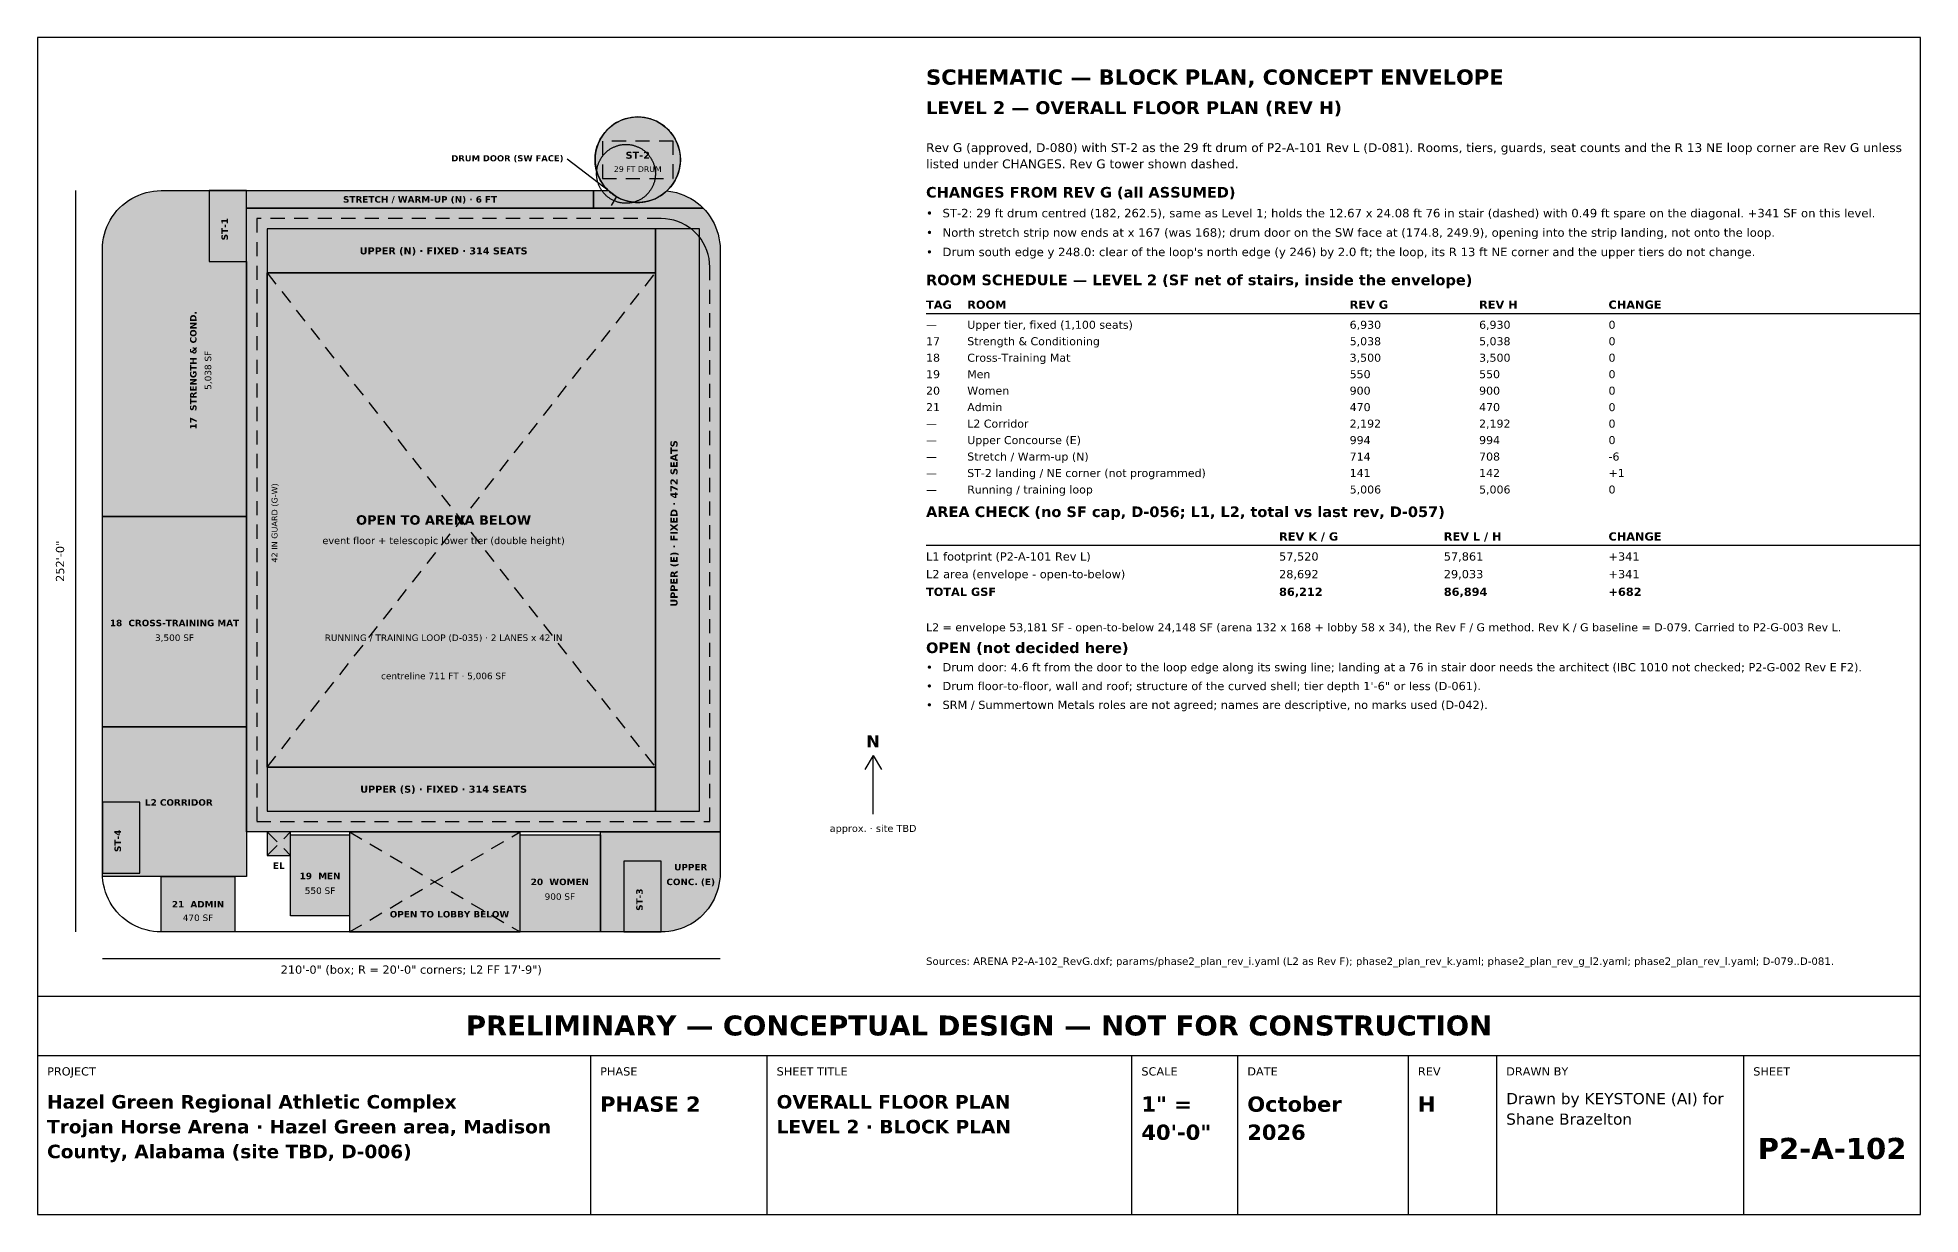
# Model space of a CAD drawing. Header units: inches. Extents: x 0.5 to 16.5, y 0.5 to 10.5.
import ezdxf
from ezdxf.enums import TextEntityAlignment as Align

# ---------------------------------------------------------------- set-up
doc = ezdxf.new("R2010")
doc.units = ezdxf.units.IN
doc.header["$MEASUREMENT"] = 0
for name, color, linetype in [('A-ANNO-DIMS', 7, 'Continuous'), ('A-ANNO-GHOST', 7, 'Continuous'), ('A-ANNO-TEXT', 7, 'Continuous'), ('A-EXIT', 7, 'Continuous'), ('A-GUARD', 7, 'Continuous'), ('A-LOOP', 7, 'Continuous'), ('A-OPEN', 7, 'Continuous'), ('A-ROOM', 7, 'Continuous'), ('A-STAIR', 7, 'Continuous'), ('A-TIER', 7, 'Continuous'), ('A-WALL-EXT', 7, 'Continuous'), ('G-ANNO-TTLB', 7, 'Continuous')]:
    doc.layers.add(name, color=color, linetype=linetype)
doc.styles.add('KS-BOLD', font='DejaVuSans-Bold.ttf')
doc.styles.add('KS-REG', font='DejaVuSans.ttf')

msp = doc.modelspace()

# ---------------------------------------------------------------- hatches: boundary and pattern name
at = {"layer": 'A-LOOP', "true_color": 0xf6f1e1}
msp.add_hatch(color=7, dxfattribs=at).paths.add_polyline_path([(2.275, 3.75), (2.275, 9.05), (6.157, 9.05), (6.176, 9.03), (6.197, 9.004), (6.216, 8.978), (6.233, 8.95), (6.248, 8.921), (6.262, 8.891), (6.273, 8.861), (6.283, 8.829), (6.29, 8.798), (6.296, 8.765), (6.299, 8.733), (6.3, 8.7), (6.3, 3.75), (2.275, 3.75)])
at = {"layer": 'A-OPEN', "true_color": 0xffffff}
for points in [[(5.75, 4.3), (5.75, 8.5), (2.45, 8.5), (2.45, 4.3), (5.75, 4.3)], [(4.6, 2.9), (4.6, 3.75), (3.15, 3.75), (3.15, 2.9), (4.6, 2.9)]]:
    msp.add_hatch(color=7, dxfattribs=at).paths.add_polyline_path(points)
at = {"layer": 'A-ROOM', "true_color": 0xdad6c9}
for points in [[(1.05, 6.43), (1.05, 8.7), (1.051, 8.733), (1.054, 8.765), (1.06, 8.798), (1.067, 8.829), (1.077, 8.861), (1.088, 8.891), (1.102, 8.921), (1.117, 8.95), (1.134, 8.978), (1.153, 9.004), (1.174, 9.03), (1.196, 9.054), (1.22, 9.076), (1.246, 9.097), (1.272, 9.116), (1.3, 9.133), (1.329, 9.148), (1.359, 9.162), (1.389, 9.173), (1.421, 9.183), (1.452, 9.19), (1.485, 9.196), (1.517, 9.199), (1.55, 9.2), (1.958, 9.2), (1.958, 8.598), (2.275, 8.598), (2.275, 6.43), (1.05, 6.43)], [(2.275, 4.644), (1.05, 4.644), (1.05, 6.43), (2.275, 6.43), (2.275, 4.644)], [(2.65, 3.725), (3.15, 3.725), (3.15, 3.038), (2.65, 3.038), (2.65, 3.725)], [(5.282, 3.725), (5.282, 2.9), (4.6, 2.9), (4.6, 3.725), (5.282, 3.725)], [(2.175, 3.37), (2.175, 2.9), (1.55, 2.9), (1.55, 3.37), (2.175, 3.37)]]:
    msp.add_hatch(color=7, dxfattribs=at).paths.add_polyline_path(points)
at = {"layer": 'A-ROOM', "true_color": 0xefede6}
for points in [[(2.275, 9.05), (2.275, 9.2), (5.225, 9.2), (5.225, 9.05), (2.275, 9.05)], [(2.275, 3.37), (1.051, 3.37), (1.05, 3.4), (1.367, 3.4), (1.367, 4.002), (1.05, 4.002), (1.05, 4.644), (2.275, 4.644), (2.275, 3.37)], [(6.299, 3.367), (6.296, 3.335), (6.29, 3.302), (6.283, 3.271), (6.273, 3.239), (6.262, 3.209), (6.248, 3.179), (6.233, 3.15), (6.216, 3.122), (6.197, 3.096), (6.176, 3.07), (6.154, 3.046), (6.13, 3.024), (6.104, 3.003), (6.078, 2.984), (6.05, 2.967), (6.021, 2.952), (5.991, 2.938), (5.961, 2.927), (5.929, 2.917), (5.898, 2.91), (5.865, 2.904), (5.833, 2.901), (5.8, 2.9), (5.8, 3.502), (5.483, 3.502), (5.483, 2.9), (5.282, 2.9), (5.282, 3.75), (6.3, 3.75), (6.3, 3.4), (6.299, 3.367)]]:
    msp.add_hatch(color=7, dxfattribs=at).paths.add_polyline_path(points)
at = {"layer": 'A-ROOM', "true_color": 0xe3ddc9}
msp.add_hatch(color=7, dxfattribs=at).paths.add_polyline_path([(5.865, 9.196), (5.898, 9.19), (5.929, 9.183), (5.961, 9.173), (5.991, 9.162), (6.021, 9.148), (6.05, 9.133), (6.078, 9.116), (6.104, 9.097), (6.13, 9.076), (6.154, 9.054), (6.157, 9.05), (5.225, 9.05), (5.225, 9.2), (5.35, 9.2), (5.35, 9.2), (5.357, 9.194), (5.363, 9.188), (5.37, 9.182), (5.377, 9.177), (5.384, 9.171), (5.391, 9.166), (5.399, 9.161), (5.406, 9.156), (5.414, 9.152), (5.421, 9.147), (5.429, 9.143), (5.437, 9.139), (5.445, 9.135), (5.453, 9.131), (5.461, 9.128), (5.47, 9.124), (5.478, 9.121), (5.486, 9.118), (5.495, 9.116), (5.503, 9.113), (5.512, 9.111), (5.521, 9.109), (5.529, 9.107), (5.538, 9.105), (5.547, 9.104), (5.556, 9.103), (5.564, 9.102), (5.573, 9.101), (5.582, 9.1), (5.591, 9.1), (5.6, 9.1), (5.609, 9.1), (5.618, 9.1), (5.627, 9.101), (5.636, 9.102), (5.644, 9.103), (5.653, 9.104), (5.662, 9.105), (5.671, 9.107), (5.679, 9.109), (5.688, 9.111), (5.697, 9.113), (5.705, 9.116), (5.714, 9.118), (5.722, 9.121), (5.73, 9.124), (5.739, 9.128), (5.747, 9.131), (5.755, 9.135), (5.763, 9.139), (5.771, 9.143), (5.779, 9.147), (5.786, 9.152), (5.794, 9.156), (5.801, 9.161), (5.809, 9.166), (5.816, 9.171), (5.823, 9.177), (5.83, 9.182), (5.837, 9.188), (5.843, 9.194), (5.847, 9.197), (5.865, 9.196)])
at = {"layer": 'A-STAIR', "true_color": 0xb9b3a0}
h = msp.add_hatch(color=7, dxfattribs=at)
edge = h.paths.add_edge_path()
edge.add_arc((5.6, 9.463), 0.363, 0, 360)
for points in [[(2.275, 8.598), (2.275, 9.2), (1.958, 9.2), (1.958, 8.598), (2.275, 8.598)], [(1.367, 3.4), (1.367, 4.002), (1.05, 4.002), (1.05, 3.4), (1.367, 3.4)], [(5.8, 2.9), (5.8, 3.502), (5.483, 3.502), (5.483, 2.9), (5.8, 2.9)]]:
    msp.add_hatch(color=7, dxfattribs=at).paths.add_polyline_path(points)
at = {"layer": 'A-STAIR', "true_color": 0xffffff}
msp.add_hatch(color=7, dxfattribs=at).paths.add_polyline_path([(2.65, 3.55), (2.65, 3.75), (2.45, 3.75), (2.45, 3.55), (2.65, 3.55)])
at = {"layer": 'A-TIER', "true_color": 0xf2d6d6}
for points in [[(5.75, 8.5), (5.75, 8.875), (2.45, 8.875), (2.45, 8.5), (5.75, 8.5)], [(6.125, 3.925), (6.125, 8.875), (5.75, 8.875), (5.75, 3.925), (6.125, 3.925)], [(5.75, 3.925), (5.75, 4.3), (2.45, 4.3), (2.45, 3.925), (5.75, 3.925)]]:
    msp.add_hatch(color=7, dxfattribs=at).paths.add_polyline_path(points)

# ---------------------------------------------------------------- linework, layer by layer
at = {"layer": 'A-ANNO-DIMS'}
for p, q in [((0.825, 2.9), (0.825, 9.2)), ((1.05, 2.675), (6.3, 2.675))]:
    msp.add_line(p, q, dxfattribs=at)
at = {"layer": 'A-ANNO-GHOST'}
for p, q in [((5.269, 9.438), (5.271, 9.444)), ((5.271, 9.444), (5.274, 9.449)), ((5.274, 9.449), (5.277, 9.455)), ((5.277, 9.455), (5.28, 9.46)), ((5.28, 9.46), (5.282, 9.466)), ((5.282, 9.466), (5.286, 9.471)), ((5.286, 9.471), (5.289, 9.476)), ((5.289, 9.476), (5.292, 9.481)), ((5.292, 9.481), (5.296, 9.486)), ((5.296, 9.486), (5.299, 9.491)), ((5.299, 9.491), (5.303, 9.496)), ((5.303, 9.496), (5.307, 9.501)), ((5.307, 9.501), (5.311, 9.506)), ((5.311, 9.506), (5.315, 9.51)), ((5.315, 9.51), (5.319, 9.515)), ((5.319, 9.515), (5.323, 9.519)), ((5.323, 9.519), (5.328, 9.524)), ((5.328, 9.524), (5.332, 9.528)), ((5.332, 9.528), (5.337, 9.532)), ((5.337, 9.532), (5.341, 9.536)), ((5.341, 9.536), (5.346, 9.54)), ((5.346, 9.54), (5.351, 9.543)), ((5.351, 9.543), (5.356, 9.547)), ((5.356, 9.547), (5.361, 9.55)), ((5.361, 9.55), (5.366, 9.554)), ((5.366, 9.554), (5.371, 9.557)), ((5.371, 9.557), (5.377, 9.56)), ((5.377, 9.56), (5.382, 9.563)), ((5.382, 9.563), (5.388, 9.566)), ((5.388, 9.566), (5.393, 9.568)), ((5.393, 9.568), (5.399, 9.571)), ((5.399, 9.571), (5.404, 9.573)), ((5.404, 9.573), (5.41, 9.576)), ((5.41, 9.576), (5.416, 9.578)), ((5.416, 9.578), (5.422, 9.58)), ((5.422, 9.58), (5.427, 9.582)), ((5.427, 9.582), (5.433, 9.583)), ((5.433, 9.583), (5.439, 9.585)), ((5.439, 9.585), (5.445, 9.586)), ((5.445, 9.586), (5.451, 9.588)), ((5.451, 9.588), (5.457, 9.589)), ((5.457, 9.589), (5.463, 9.59)), ((5.463, 9.59), (5.469, 9.591)), ((5.469, 9.591), (5.475, 9.591)), ((5.475, 9.591), (5.482, 9.592)), ((5.482, 9.592), (5.488, 9.592)), ((5.488, 9.592), (5.494, 9.592)), ((5.494, 9.592), (5.5, 9.593)), ((5.5, 9.593), (5.506, 9.592)), ((5.506, 9.592), (5.512, 9.592)), ((5.512, 9.592), (5.518, 9.592)), ((5.518, 9.592), (5.525, 9.591)), ((5.525, 9.591), (5.531, 9.591)), ((5.531, 9.591), (5.537, 9.59)), ((5.537, 9.59), (5.543, 9.589)), ((5.543, 9.589), (5.549, 9.588)), ((5.549, 9.588), (5.555, 9.586)), ((5.555, 9.586), (5.561, 9.585)), ((5.561, 9.585), (5.567, 9.583)), ((5.567, 9.583), (5.573, 9.582)), ((5.573, 9.582), (5.578, 9.58)), ((5.578, 9.58), (5.584, 9.578)), ((5.584, 9.578), (5.59, 9.576)), ((5.59, 9.576), (5.596, 9.573)), ((5.596, 9.573), (5.601, 9.571)), ((5.601, 9.571), (5.607, 9.568)), ((5.607, 9.568), (5.612, 9.566)), ((5.612, 9.566), (5.618, 9.563)), ((5.618, 9.563), (5.623, 9.56)), ((5.623, 9.56), (5.629, 9.557)), ((5.629, 9.557), (5.634, 9.554)), ((5.634, 9.554), (5.639, 9.55)), ((5.639, 9.55), (5.644, 9.547)), ((5.644, 9.547), (5.649, 9.543)), ((5.649, 9.543), (5.654, 9.54)), ((5.654, 9.54), (5.659, 9.536)), ((5.659, 9.536), (5.663, 9.532)), ((5.663, 9.532), (5.668, 9.528)), ((5.668, 9.528), (5.672, 9.524)), ((5.672, 9.524), (5.677, 9.519)), ((5.677, 9.519), (5.681, 9.515)), ((5.681, 9.515), (5.685, 9.51)), ((5.685, 9.51), (5.689, 9.506)), ((5.689, 9.506), (5.693, 9.501)), ((5.693, 9.501), (5.697, 9.496)), ((5.697, 9.496), (5.701, 9.491)), ((5.701, 9.491), (5.704, 9.486)), ((5.704, 9.486), (5.708, 9.481)), ((5.708, 9.481), (5.711, 9.476)), ((5.711, 9.476), (5.714, 9.471)), ((5.714, 9.471), (5.718, 9.466)), ((5.718, 9.466), (5.72, 9.46)), ((5.72, 9.46), (5.723, 9.455)), ((5.723, 9.455), (5.726, 9.449)), ((5.726, 9.449), (5.729, 9.444)), ((5.729, 9.444), (5.731, 9.438)), ((5.25, 9.355), (5.251, 9.361)), ((5.25, 9.349), (5.25, 9.355)), ((5.25, 9.343), (5.25, 9.349)), ((5.25, 9.336), (5.25, 9.343)), ((5.25, 9.33), (5.25, 9.336)), ((5.251, 9.324), (5.25, 9.33)), ((5.251, 9.367), (5.252, 9.373)), ((5.251, 9.361), (5.251, 9.367)), ((5.251, 9.318), (5.251, 9.324)), ((5.252, 9.312), (5.251, 9.318)), ((5.252, 9.373), (5.253, 9.379)), ((5.253, 9.306), (5.252, 9.312)), ((5.253, 9.379), (5.254, 9.385)), ((5.254, 9.3), (5.253, 9.306)), ((5.254, 9.385), (5.255, 9.391)), ((5.255, 9.294), (5.254, 9.3)), ((5.255, 9.391), (5.256, 9.397)), ((5.256, 9.288), (5.255, 9.294)), ((5.256, 9.397), (5.257, 9.403)), ((5.257, 9.282), (5.256, 9.288)), ((5.257, 9.403), (5.259, 9.409)), ((5.259, 9.276), (5.257, 9.282)), ((5.259, 9.409), (5.261, 9.415)), ((5.261, 9.415), (5.263, 9.421)), ((5.263, 9.421), (5.265, 9.427)), ((5.265, 9.427), (5.267, 9.432)), ((5.267, 9.432), (5.269, 9.438)), ((5.731, 9.438), (5.733, 9.432)), ((5.733, 9.432), (5.735, 9.427)), ((5.735, 9.427), (5.737, 9.421)), ((5.737, 9.421), (5.739, 9.415)), ((5.739, 9.415), (5.741, 9.409)), ((5.741, 9.409), (5.743, 9.403)), ((5.743, 9.282), (5.741, 9.276)), ((5.743, 9.403), (5.744, 9.397)), ((5.744, 9.288), (5.743, 9.282)), ((5.744, 9.397), (5.745, 9.391)), ((5.745, 9.294), (5.744, 9.288)), ((5.745, 9.391), (5.746, 9.385)), ((5.746, 9.3), (5.745, 9.294)), ((5.746, 9.385), (5.747, 9.379)), ((5.747, 9.306), (5.746, 9.3)), ((5.747, 9.379), (5.748, 9.373)), ((5.748, 9.312), (5.747, 9.306)), ((5.748, 9.373), (5.749, 9.367)), ((5.749, 9.318), (5.748, 9.312)), ((5.749, 9.367), (5.749, 9.361)), ((5.749, 9.361), (5.75, 9.355)), ((5.75, 9.33), (5.749, 9.324)), ((5.749, 9.324), (5.749, 9.318)), ((5.75, 9.355), (5.75, 9.349)), ((5.75, 9.349), (5.75, 9.343)), ((5.75, 9.343), (5.75, 9.336)), ((5.75, 9.336), (5.75, 9.33)), ((5.261, 9.27), (5.259, 9.276)), ((5.263, 9.264), (5.261, 9.27)), ((5.265, 9.258), (5.263, 9.264)), ((5.267, 9.253), (5.265, 9.258)), ((5.269, 9.247), (5.267, 9.253)), ((5.271, 9.241), (5.269, 9.247)), ((5.274, 9.236), (5.271, 9.241)), ((5.277, 9.23), (5.274, 9.236)), ((5.28, 9.225), (5.277, 9.23)), ((5.282, 9.219), (5.28, 9.225)), ((5.286, 9.214), (5.282, 9.219)), ((5.289, 9.209), (5.286, 9.214)), ((5.292, 9.204), (5.289, 9.209)), ((5.296, 9.199), (5.292, 9.204)), ((5.299, 9.194), (5.296, 9.199)), ((5.303, 9.189), (5.299, 9.194)), ((5.307, 9.184), (5.303, 9.189)), ((5.311, 9.179), (5.307, 9.184)), ((5.315, 9.175), (5.311, 9.179)), ((5.319, 9.17), (5.315, 9.175)), ((5.323, 9.166), (5.319, 9.17)), ((5.328, 9.161), (5.323, 9.166)), ((5.332, 9.157), (5.328, 9.161)), ((5.337, 9.153), (5.332, 9.157)), ((5.341, 9.149), (5.337, 9.153)), ((5.346, 9.145), (5.341, 9.149)), ((5.351, 9.142), (5.346, 9.145)), ((5.356, 9.138), (5.351, 9.142)), ((5.361, 9.135), (5.356, 9.138)), ((5.366, 9.131), (5.361, 9.135)), ((5.371, 9.128), (5.366, 9.131)), ((5.377, 9.125), (5.371, 9.128)), ((5.382, 9.122), (5.377, 9.125)), ((5.388, 9.119), (5.382, 9.122)), ((5.618, 9.122), (5.612, 9.119)), ((5.623, 9.125), (5.618, 9.122)), ((5.629, 9.128), (5.623, 9.125)), ((5.634, 9.131), (5.629, 9.128)), ((5.639, 9.135), (5.634, 9.131)), ((5.644, 9.138), (5.639, 9.135)), ((5.649, 9.142), (5.644, 9.138)), ((5.654, 9.145), (5.649, 9.142)), ((5.659, 9.149), (5.654, 9.145)), ((5.663, 9.153), (5.659, 9.149)), ((5.668, 9.157), (5.663, 9.153)), ((5.672, 9.161), (5.668, 9.157)), ((5.677, 9.166), (5.672, 9.161)), ((5.681, 9.17), (5.677, 9.166)), ((5.685, 9.175), (5.681, 9.17)), ((5.689, 9.179), (5.685, 9.175)), ((5.693, 9.184), (5.689, 9.179)), ((5.697, 9.189), (5.693, 9.184)), ((5.701, 9.194), (5.697, 9.189)), ((5.704, 9.199), (5.701, 9.194)), ((5.708, 9.204), (5.704, 9.199)), ((5.711, 9.209), (5.708, 9.204)), ((5.714, 9.214), (5.711, 9.209)), ((5.718, 9.219), (5.714, 9.214)), ((5.72, 9.225), (5.718, 9.219)), ((5.723, 9.23), (5.72, 9.225)), ((5.726, 9.236), (5.723, 9.23)), ((5.729, 9.241), (5.726, 9.236)), ((5.731, 9.247), (5.729, 9.241)), ((5.733, 9.253), (5.731, 9.247)), ((5.735, 9.258), (5.733, 9.253)), ((5.737, 9.264), (5.735, 9.258)), ((5.739, 9.27), (5.737, 9.264)), ((5.741, 9.276), (5.739, 9.27)), ((2.4, 8.963), (2.362, 8.963)), ((2.362, 8.963), (2.362, 8.843)), ((2.6, 8.963), (2.48, 8.963)), ((2.8, 8.963), (2.68, 8.963)), ((3, 8.963), (2.88, 8.963)), ((3.2, 8.963), (3.08, 8.963)), ((3.4, 8.963), (3.28, 8.963)), ((3.6, 8.963), (3.48, 8.963)), ((3.8, 8.963), (3.68, 8.963)), ((4, 8.963), (3.88, 8.963)), ((4.2, 8.963), (4.08, 8.963)), ((4.4, 8.963), (4.28, 8.963)), ((4.6, 8.963), (4.48, 8.963)), ((4.8, 8.963), (4.68, 8.963)), ((5, 8.963), (4.88, 8.963)), ((5.2, 8.963), (5.08, 8.963)), ((5.4, 8.963), (5.28, 8.963)), ((5.393, 9.117), (5.388, 9.119)), ((5.399, 9.114), (5.393, 9.117)), ((5.404, 9.112), (5.399, 9.114)), ((5.41, 9.109), (5.404, 9.112)), ((5.416, 9.107), (5.41, 9.109)), ((5.422, 9.105), (5.416, 9.107)), ((5.427, 9.103), (5.422, 9.105)), ((5.433, 9.102), (5.427, 9.103)), ((5.439, 9.1), (5.433, 9.102)), ((5.445, 9.099), (5.439, 9.1)), ((5.451, 9.097), (5.445, 9.099)), ((5.457, 9.096), (5.451, 9.097)), ((5.463, 9.095), (5.457, 9.096)), ((5.469, 9.094), (5.463, 9.095)), ((5.475, 9.094), (5.469, 9.094)), ((5.482, 9.093), (5.475, 9.094)), ((5.6, 8.963), (5.48, 8.963)), ((5.488, 9.093), (5.482, 9.093)), ((5.494, 9.093), (5.488, 9.093)), ((5.5, 9.093), (5.494, 9.093)), ((5.506, 9.093), (5.5, 9.093)), ((5.512, 9.093), (5.506, 9.093)), ((5.518, 9.093), (5.512, 9.093)), ((5.525, 9.094), (5.518, 9.093)), ((5.531, 9.094), (5.525, 9.094)), ((5.537, 9.095), (5.531, 9.094)), ((5.543, 9.096), (5.537, 9.095)), ((5.549, 9.097), (5.543, 9.096)), ((5.555, 9.099), (5.549, 9.097)), ((5.561, 9.1), (5.555, 9.099)), ((5.567, 9.102), (5.561, 9.1)), ((5.573, 9.103), (5.567, 9.102)), ((5.578, 9.105), (5.573, 9.103)), ((5.584, 9.107), (5.578, 9.105)), ((5.59, 9.109), (5.584, 9.107)), ((5.596, 9.112), (5.59, 9.109)), ((5.601, 9.114), (5.596, 9.112)), ((5.607, 9.117), (5.601, 9.114)), ((5.612, 9.119), (5.607, 9.117)), ((5.8, 8.963), (5.68, 8.963)), ((5.836, 8.961), (5.8, 8.963)), ((5.872, 8.956), (5.836, 8.961)), ((5.907, 8.948), (5.872, 8.956)), ((5.941, 8.938), (5.907, 8.948)), ((5.974, 8.924), (5.941, 8.938)), ((6.006, 8.907), (5.974, 8.924)), ((6.037, 8.888), (6.006, 8.907)), ((6.065, 8.866), (6.037, 8.888)), ((6.092, 8.842), (6.065, 8.866)), ((6.116, 8.815), (6.092, 8.842)), ((6.138, 8.787), (6.116, 8.815)), ((2.362, 8.763), (2.362, 8.643)), ((6.157, 8.756), (6.138, 8.787)), ((6.174, 8.724), (6.157, 8.756)), ((6.188, 8.691), (6.174, 8.724)), ((6.198, 8.657), (6.188, 8.691)), ((6.206, 8.622), (6.198, 8.657)), ((2.362, 8.562), (2.362, 8.443)), ((2.45, 8.5), (2.524, 8.406)), ((5.663, 8.389), (5.737, 8.483)), ((6.211, 8.586), (6.206, 8.622)), ((6.213, 8.55), (6.211, 8.586)), ((6.213, 8.438), (6.213, 8.55)), ((2.362, 8.363), (2.362, 8.242)), ((2.574, 8.343), (2.648, 8.248)), ((5.539, 8.232), (5.613, 8.326)), ((6.213, 8.238), (6.213, 8.358)), ((2.362, 8.162), (2.362, 8.043)), ((2.697, 8.185), (2.771, 8.091)), ((5.416, 8.074), (5.49, 8.169)), ((2.821, 8.028), (2.895, 7.934)), ((5.292, 7.917), (5.366, 8.011)), ((6.213, 8.038), (6.213, 8.158)), ((2.362, 7.963), (2.362, 7.843)), ((2.944, 7.871), (3.018, 7.777)), ((5.168, 7.76), (5.243, 7.854)), ((6.213, 7.838), (6.213, 7.958)), ((2.362, 7.763), (2.362, 7.643)), ((3.068, 7.714), (3.142, 7.619)), ((5.045, 7.603), (5.119, 7.697)), ((6.213, 7.638), (6.213, 7.758)), ((2.362, 7.562), (2.362, 7.443)), ((3.191, 7.556), (3.266, 7.462)), ((4.921, 7.445), (4.995, 7.54)), ((6.213, 7.438), (6.213, 7.558)), ((2.362, 7.363), (2.362, 7.242)), ((3.315, 7.399), (3.389, 7.305)), ((4.798, 7.288), (4.872, 7.382)), ((3.439, 7.242), (3.513, 7.148)), ((4.674, 7.131), (4.748, 7.225)), ((6.213, 7.238), (6.213, 7.358)), ((2.362, 7.162), (2.362, 7.043)), ((3.562, 7.085), (3.636, 6.99)), ((4.551, 6.973), (4.625, 7.068)), ((6.213, 7.038), (6.213, 7.158)), ((2.362, 6.963), (2.362, 6.842)), ((3.686, 6.927), (3.76, 6.833)), ((4.427, 6.816), (4.501, 6.911)), ((6.213, 6.838), (6.213, 6.958)), ((2.362, 6.762), (2.362, 6.643)), ((3.809, 6.77), (3.883, 6.676)), ((4.303, 6.659), (4.378, 6.753)), ((6.213, 6.638), (6.213, 6.758)), ((2.362, 6.562), (2.362, 6.442)), ((3.933, 6.613), (4.007, 6.518)), ((4.18, 6.502), (4.254, 6.596)), ((4.056, 6.456), (4.13, 6.361)), ((4.056, 6.344), (4.13, 6.439)), ((6.213, 6.438), (6.213, 6.558)), ((2.362, 6.362), (2.362, 6.242)), ((3.933, 6.187), (4.007, 6.282)), ((4.18, 6.298), (4.254, 6.204)), ((6.213, 6.238), (6.213, 6.358)), ((2.362, 6.162), (2.362, 6.042)), ((3.809, 6.03), (3.883, 6.124)), ((4.303, 6.141), (4.378, 6.047)), ((6.213, 6.038), (6.213, 6.158)), ((2.362, 5.962), (2.362, 5.842)), ((3.686, 5.873), (3.76, 5.967)), ((4.427, 5.984), (4.501, 5.889)), ((6.213, 5.838), (6.213, 5.958)), ((2.362, 5.762), (2.362, 5.642)), ((3.562, 5.715), (3.636, 5.81)), ((4.551, 5.827), (4.625, 5.732)), ((3.439, 5.558), (3.513, 5.652)), ((4.674, 5.669), (4.748, 5.575)), ((6.213, 5.638), (6.213, 5.758)), ((2.362, 5.562), (2.362, 5.442)), ((3.315, 5.401), (3.389, 5.495)), ((4.798, 5.512), (4.872, 5.418)), ((6.213, 5.438), (6.213, 5.558)), ((2.362, 5.362), (2.362, 5.242)), ((3.191, 5.244), (3.266, 5.338)), ((4.921, 5.355), (4.995, 5.26)), ((6.213, 5.238), (6.213, 5.357)), ((2.362, 5.162), (2.362, 5.042)), ((3.068, 5.086), (3.142, 5.181)), ((5.045, 5.197), (5.119, 5.103)), ((6.213, 5.038), (6.213, 5.158)), ((2.362, 4.962), (2.362, 4.842)), ((2.944, 4.929), (3.018, 5.023)), ((5.168, 5.04), (5.243, 4.946)), ((2.821, 4.772), (2.895, 4.866)), ((5.292, 4.883), (5.366, 4.789)), ((6.213, 4.838), (6.213, 4.958)), ((2.362, 4.762), (2.362, 4.642)), ((2.697, 4.615), (2.771, 4.709)), ((5.416, 4.726), (5.49, 4.631)), ((6.213, 4.638), (6.213, 4.758)), ((2.362, 4.562), (2.362, 4.442)), ((2.574, 4.457), (2.648, 4.552)), ((5.539, 4.568), (5.613, 4.474)), ((6.213, 4.438), (6.213, 4.558)), ((2.362, 4.362), (2.362, 4.242)), ((2.45, 4.3), (2.524, 4.394)), ((5.663, 4.411), (5.737, 4.317)), ((6.213, 4.238), (6.213, 4.357)), ((2.362, 4.162), (2.362, 4.042)), ((6.213, 4.038), (6.213, 4.158)), ((2.362, 3.962), (2.362, 3.842)), ((6.213, 3.838), (6.213, 3.958)), ((2.362, 3.838), (2.482, 3.838)), ((2.45, 3.75), (2.535, 3.665)), ((2.562, 3.838), (2.682, 3.838)), ((2.591, 3.691), (2.65, 3.75)), ((2.762, 3.838), (2.882, 3.838)), ((2.962, 3.838), (3.082, 3.838)), ((3.15, 3.75), (3.254, 3.689)), ((3.162, 3.838), (3.282, 3.838)), ((3.362, 3.838), (3.482, 3.838)), ((3.562, 3.838), (3.682, 3.838)), ((3.762, 3.838), (3.882, 3.838)), ((3.962, 3.838), (4.082, 3.838)), ((4.162, 3.838), (4.283, 3.838)), ((4.362, 3.838), (4.482, 3.838)), ((4.53, 3.709), (4.6, 3.75)), ((4.562, 3.838), (4.683, 3.838)), ((4.762, 3.838), (4.883, 3.838)), ((4.962, 3.838), (5.083, 3.838)), ((5.162, 3.838), (5.283, 3.838)), ((5.362, 3.838), (5.483, 3.838)), ((5.562, 3.838), (5.683, 3.838)), ((5.762, 3.838), (5.883, 3.838)), ((5.962, 3.838), (6.083, 3.838)), ((6.162, 3.838), (6.213, 3.838)), ((2.45, 3.55), (2.535, 3.635)), ((2.591, 3.609), (2.65, 3.55)), ((3.323, 3.649), (3.426, 3.588)), ((3.495, 3.548), (3.599, 3.487)), ((4.185, 3.507), (4.289, 3.568)), ((4.358, 3.608), (4.461, 3.669)), ((3.668, 3.447), (3.771, 3.386)), ((3.84, 3.305), (3.944, 3.365)), ((4.013, 3.406), (4.116, 3.466)), ((3.668, 3.203), (3.771, 3.264)), ((3.84, 3.345), (3.944, 3.285)), ((4.013, 3.244), (4.116, 3.184)), ((3.323, 3.001), (3.426, 3.062)), ((3.495, 3.102), (3.599, 3.163)), ((4.185, 3.143), (4.289, 3.082)), ((4.358, 3.042), (4.461, 2.981)), ((3.15, 2.9), (3.254, 2.961)), ((4.53, 2.941), (4.6, 2.9))]:
    msp.add_line(p, q, dxfattribs=at)
at = {"layer": 'A-ANNO-TEXT'}
for p, q in [((4.999, 9.469), (5.419, 9.149)), ((8.05, 8.156), (16.5, 8.156)), ((8.05, 6.186), (16.5, 6.186)), ((7.6, 4.4), (7.53, 4.28)), ((7.6, 3.9), (7.6, 4.4)), ((7.6, 4.4), (7.67, 4.28))]:
    msp.add_line(p, q, dxfattribs=at)
at = {"layer": 'A-EXIT'}
msp.add_line((5.419, 9.149), (5.375, 9.073), dxfattribs=at)
at = {"layer": 'A-GUARD'}
for p, q in [((2.45, 4.3), (2.45, 8.5)), ((3.15, 3.75), (4.6, 3.75))]:
    msp.add_line(p, q, dxfattribs=at)
at = {"layer": 'A-LOOP'}
msp.add_lwpolyline([(2.275, 3.75), (2.275, 9.05), (6.157, 9.05), (6.176, 9.03), (6.197, 9.004), (6.216, 8.978), (6.233, 8.95), (6.248, 8.921), (6.262, 8.891), (6.273, 8.861), (6.283, 8.829), (6.29, 8.798), (6.296, 8.765), (6.299, 8.733), (6.3, 8.7), (6.3, 3.75), (2.275, 3.75)], close=True, dxfattribs=at)
at = {"layer": 'A-OPEN'}
for points in [[(5.75, 4.3), (5.75, 8.5), (2.45, 8.5), (2.45, 4.3), (5.75, 4.3)], [(4.6, 2.9), (4.6, 3.75), (3.15, 3.75), (3.15, 2.9), (4.6, 2.9)]]:
    msp.add_lwpolyline(points, close=True, dxfattribs=at)
at = {"layer": 'A-ROOM'}
for points in [[(1.05, 6.43), (1.05, 8.7), (1.051, 8.733), (1.054, 8.765), (1.06, 8.798), (1.067, 8.829), (1.077, 8.861), (1.088, 8.891), (1.102, 8.921), (1.117, 8.95), (1.134, 8.978), (1.153, 9.004), (1.174, 9.03), (1.196, 9.054), (1.22, 9.076), (1.246, 9.097), (1.272, 9.116), (1.3, 9.133), (1.329, 9.148), (1.359, 9.162), (1.389, 9.173), (1.421, 9.183), (1.452, 9.19), (1.485, 9.196), (1.517, 9.199), (1.55, 9.2), (1.958, 9.2), (1.958, 8.598), (2.275, 8.598), (2.275, 6.43), (1.05, 6.43)], [(2.275, 9.05), (2.275, 9.2), (5.225, 9.2), (5.225, 9.05), (2.275, 9.05)], [(5.865, 9.196), (5.898, 9.19), (5.929, 9.183), (5.961, 9.173), (5.991, 9.162), (6.021, 9.148), (6.05, 9.133), (6.078, 9.116), (6.104, 9.097), (6.13, 9.076), (6.154, 9.054), (6.157, 9.05), (5.225, 9.05), (5.225, 9.2), (5.35, 9.2), (5.35, 9.2), (5.357, 9.194), (5.363, 9.188), (5.37, 9.182), (5.377, 9.177), (5.384, 9.171), (5.391, 9.166), (5.399, 9.161), (5.406, 9.156), (5.414, 9.152), (5.421, 9.147), (5.429, 9.143), (5.437, 9.139), (5.445, 9.135), (5.453, 9.131), (5.461, 9.128), (5.47, 9.124), (5.478, 9.121), (5.486, 9.118), (5.495, 9.116), (5.503, 9.113), (5.512, 9.111), (5.521, 9.109), (5.529, 9.107), (5.538, 9.105), (5.547, 9.104), (5.556, 9.103), (5.564, 9.102), (5.573, 9.101), (5.582, 9.1), (5.591, 9.1), (5.6, 9.1), (5.609, 9.1), (5.618, 9.1), (5.627, 9.101), (5.636, 9.102), (5.644, 9.103), (5.653, 9.104), (5.662, 9.105), (5.671, 9.107), (5.679, 9.109), (5.688, 9.111), (5.697, 9.113), (5.705, 9.116), (5.714, 9.118), (5.722, 9.121), (5.73, 9.124), (5.739, 9.128), (5.747, 9.131), (5.755, 9.135), (5.763, 9.139), (5.771, 9.143), (5.779, 9.147), (5.786, 9.152), (5.794, 9.156), (5.801, 9.161), (5.809, 9.166), (5.816, 9.171), (5.823, 9.177), (5.83, 9.182), (5.837, 9.188), (5.843, 9.194), (5.847, 9.197), (5.865, 9.196)], [(2.275, 4.644), (1.05, 4.644), (1.05, 6.43), (2.275, 6.43), (2.275, 4.644)], [(2.275, 3.37), (1.051, 3.37), (1.05, 3.4), (1.367, 3.4), (1.367, 4.002), (1.05, 4.002), (1.05, 4.644), (2.275, 4.644), (2.275, 3.37)], [(2.65, 3.725), (3.15, 3.725), (3.15, 3.038), (2.65, 3.038), (2.65, 3.725)], [(5.282, 3.725), (5.282, 2.9), (4.6, 2.9), (4.6, 3.725), (5.282, 3.725)], [(6.299, 3.367), (6.296, 3.335), (6.29, 3.302), (6.283, 3.271), (6.273, 3.239), (6.262, 3.209), (6.248, 3.179), (6.233, 3.15), (6.216, 3.122), (6.197, 3.096), (6.176, 3.07), (6.154, 3.046), (6.13, 3.024), (6.104, 3.003), (6.078, 2.984), (6.05, 2.967), (6.021, 2.952), (5.991, 2.938), (5.961, 2.927), (5.929, 2.917), (5.898, 2.91), (5.865, 2.904), (5.833, 2.901), (5.8, 2.9), (5.8, 3.502), (5.483, 3.502), (5.483, 2.9), (5.282, 2.9), (5.282, 3.75), (6.3, 3.75), (6.3, 3.4), (6.299, 3.367)], [(2.175, 3.37), (2.175, 2.9), (1.55, 2.9), (1.55, 3.37), (2.175, 3.37)]]:
    msp.add_lwpolyline(points, close=True, dxfattribs=at)
at = {"layer": 'A-STAIR'}
for p, q in [((5.301, 9.621), (5.299, 9.621)), ((5.299, 9.621), (5.299, 9.501)), ((5.501, 9.621), (5.381, 9.621)), ((5.701, 9.621), (5.581, 9.621)), ((5.901, 9.621), (5.781, 9.621)), ((5.901, 9.504), (5.901, 9.621)), ((5.299, 9.421), (5.299, 9.304)), ((5.299, 9.304), (5.419, 9.304)), ((5.499, 9.304), (5.619, 9.304)), ((5.699, 9.304), (5.819, 9.304)), ((5.899, 9.304), (5.901, 9.304)), ((5.901, 9.304), (5.901, 9.424))]:
    msp.add_line(p, q, dxfattribs=at)
for points in [[(2.275, 8.598), (2.275, 9.2), (1.958, 9.2), (1.958, 8.598), (2.275, 8.598)], [(1.367, 3.4), (1.367, 4.002), (1.05, 4.002), (1.05, 3.4), (1.367, 3.4)], [(2.65, 3.55), (2.65, 3.75), (2.45, 3.75), (2.45, 3.55), (2.65, 3.55)], [(5.8, 2.9), (5.8, 3.502), (5.483, 3.502), (5.483, 2.9), (5.8, 2.9)]]:
    msp.add_lwpolyline(points, close=True, dxfattribs=at)
msp.add_circle((5.6, 9.463), 0.363, dxfattribs=at)
at = {"layer": 'A-TIER'}
for points in [[(5.75, 8.5), (5.75, 8.875), (2.45, 8.875), (2.45, 8.5), (5.75, 8.5)], [(6.125, 3.925), (6.125, 8.875), (5.75, 8.875), (5.75, 3.925), (6.125, 3.925)], [(5.75, 3.925), (5.75, 4.3), (2.45, 4.3), (2.45, 3.925), (5.75, 3.925)]]:
    msp.add_lwpolyline(points, close=True, dxfattribs=at)
at = {"layer": 'A-WALL-EXT'}
for p, q in [((1.272, 9.116), (1.3, 9.133)), ((1.3, 9.133), (1.329, 9.148)), ((1.329, 9.148), (1.359, 9.162)), ((1.359, 9.162), (1.389, 9.173)), ((1.389, 9.173), (1.421, 9.183)), ((1.421, 9.183), (1.452, 9.19)), ((1.452, 9.19), (1.485, 9.196)), ((1.485, 9.196), (1.517, 9.199)), ((1.517, 9.199), (1.55, 9.2)), ((1.55, 9.2), (5.35, 9.2)), ((5.847, 9.197), (5.865, 9.196)), ((5.865, 9.196), (5.898, 9.19)), ((5.898, 9.19), (5.929, 9.183)), ((5.929, 9.183), (5.961, 9.173)), ((5.961, 9.173), (5.991, 9.162)), ((5.991, 9.162), (6.021, 9.148)), ((6.021, 9.148), (6.05, 9.133)), ((6.05, 9.133), (6.078, 9.116)), ((1.117, 8.95), (1.134, 8.978)), ((1.134, 8.978), (1.153, 9.004)), ((1.153, 9.004), (1.174, 9.03)), ((1.174, 9.03), (1.196, 9.054)), ((1.196, 9.054), (1.22, 9.076)), ((1.22, 9.076), (1.246, 9.097)), ((1.246, 9.097), (1.272, 9.116)), ((6.078, 9.116), (6.104, 9.097)), ((6.104, 9.097), (6.13, 9.076)), ((6.13, 9.076), (6.154, 9.054)), ((6.154, 9.054), (6.176, 9.03)), ((6.176, 9.03), (6.197, 9.004)), ((6.197, 9.004), (6.216, 8.978)), ((6.216, 8.978), (6.233, 8.95)), ((1.06, 8.798), (1.067, 8.829)), ((1.067, 8.829), (1.077, 8.861)), ((1.077, 8.861), (1.088, 8.891)), ((1.088, 8.891), (1.102, 8.921)), ((1.102, 8.921), (1.117, 8.95)), ((6.233, 8.95), (6.248, 8.921)), ((6.248, 8.921), (6.262, 8.891)), ((6.262, 8.891), (6.273, 8.861)), ((6.273, 8.861), (6.283, 8.829)), ((6.283, 8.829), (6.29, 8.798)), ((1.05, 8.7), (1.051, 8.733)), ((1.05, 3.4), (1.05, 8.7)), ((1.051, 8.733), (1.054, 8.765)), ((1.054, 8.765), (1.06, 8.798)), ((6.29, 8.798), (6.296, 8.765)), ((6.296, 8.765), (6.299, 8.733)), ((6.299, 8.733), (6.3, 8.7)), ((6.3, 8.7), (6.3, 3.4)), ((1.051, 3.367), (1.05, 3.4)), ((1.054, 3.335), (1.051, 3.367)), ((6.299, 3.367), (6.296, 3.335)), ((6.3, 3.4), (6.299, 3.367)), ((1.06, 3.302), (1.054, 3.335)), ((1.067, 3.271), (1.06, 3.302)), ((1.077, 3.239), (1.067, 3.271)), ((1.088, 3.209), (1.077, 3.239)), ((1.102, 3.179), (1.088, 3.209)), ((6.262, 3.209), (6.248, 3.179)), ((6.273, 3.239), (6.262, 3.209)), ((6.283, 3.271), (6.273, 3.239)), ((6.29, 3.302), (6.283, 3.271)), ((6.296, 3.335), (6.29, 3.302)), ((1.117, 3.15), (1.102, 3.179)), ((1.134, 3.122), (1.117, 3.15)), ((1.153, 3.096), (1.134, 3.122)), ((1.174, 3.07), (1.153, 3.096)), ((1.196, 3.046), (1.174, 3.07)), ((1.22, 3.024), (1.196, 3.046)), ((6.154, 3.046), (6.13, 3.024)), ((6.176, 3.07), (6.154, 3.046)), ((6.197, 3.096), (6.176, 3.07)), ((6.216, 3.122), (6.197, 3.096)), ((6.233, 3.15), (6.216, 3.122)), ((6.248, 3.179), (6.233, 3.15)), ((1.246, 3.003), (1.22, 3.024)), ((1.272, 2.984), (1.246, 3.003)), ((1.3, 2.967), (1.272, 2.984)), ((1.329, 2.952), (1.3, 2.967)), ((1.359, 2.938), (1.329, 2.952)), ((1.389, 2.927), (1.359, 2.938)), ((1.421, 2.917), (1.389, 2.927)), ((1.452, 2.91), (1.421, 2.917)), ((1.485, 2.904), (1.452, 2.91)), ((1.517, 2.901), (1.485, 2.904)), ((1.55, 2.9), (1.517, 2.901)), ((5.8, 2.9), (1.55, 2.9)), ((5.833, 2.901), (5.8, 2.9)), ((5.865, 2.904), (5.833, 2.901)), ((5.898, 2.91), (5.865, 2.904)), ((5.929, 2.917), (5.898, 2.91)), ((5.961, 2.927), (5.929, 2.917)), ((5.991, 2.938), (5.961, 2.927)), ((6.021, 2.952), (5.991, 2.938)), ((6.05, 2.967), (6.021, 2.952)), ((6.078, 2.984), (6.05, 2.967)), ((6.104, 3.003), (6.078, 2.984)), ((6.13, 3.024), (6.104, 3.003))]:
    msp.add_line(p, q, dxfattribs=at)
msp.add_arc((5.6, 9.463), 0.363, 313.0204, 226.3973, dxfattribs=at)
at = {"layer": 'G-ANNO-TTLB'}
for p, q in [((0.5, 1.85), (16.5, 1.85)), ((5.2, 0.5), (5.2, 1.85)), ((6.7, 0.5), (6.7, 1.85)), ((9.8, 0.5), (9.8, 1.85)), ((10.7, 0.5), (10.7, 1.85)), ((12.15, 0.5), (12.15, 1.85)), ((12.9, 0.5), (12.9, 1.85)), ((15, 0.5), (15, 1.85))]:
    msp.add_line(p, q, dxfattribs=at)
for points in [[(0.5, 0.5), (16.5, 0.5), (16.5, 10.5), (0.5, 10.5)], [(0.5, 1.85), (16.5, 1.85), (16.5, 2.35), (0.5, 2.35)]]:
    msp.add_lwpolyline(points, close=True, dxfattribs=at)

# ---------------------------------------------------------------- texts
at = {"layer": 'A-ANNO-DIMS', "style": 'KS-REG'}
msp.add_text('252\'-0"', height=0.07, rotation=90, dxfattribs=at).set_placement((0.725, 6.05), align=Align.CENTER)
msp.add_text('210\'-0" (box; R = 20\'-0" corners; L2 FF 17\'-9")', height=0.07, dxfattribs=at).set_placement((3.675, 2.545), align=Align.CENTER)
at = {"layer": 'A-ANNO-TEXT'}
for s, height, style, p in [('SCHEMATIC — BLOCK PLAN, CONCEPT ENVELOPE', 0.13, 'KS-BOLD', (8.05, 10.1)), ('LEVEL 2 — OVERALL FLOOR PLAN (REV H)', 0.11, 'KS-BOLD', (8.05, 9.85)), ('Rev G (approved, D-080) with ST-2 as the 29 ft drum of P2-A-101 Rev L (D-081). Rooms, tiers, guards, seat counts and the R 13 NE loop corner are Rev G unless', 0.075, 'KS-REG', (8.05, 9.528)), ('listed under CHANGES. Rev G tower shown dashed.', 0.075, 'KS-REG', (8.05, 9.39)), ('CHANGES FROM REV G (all ASSUMED)', 0.09, 'KS-BOLD', (8.05, 9.141)), ('•', 0.072, 'KS-REG', (8.05, 8.973)), ('ST-2: 29 ft drum centred (182, 262.5), same as Level 1; holds the 12.67 x 24.08 ft 76 in stair (dashed) with 0.49 ft spare on the diagonal. +341 SF on this level.', 0.072, 'KS-REG', (8.19, 8.973)), ('•', 0.072, 'KS-REG', (8.05, 8.808)), ('North stretch strip now ends at x 167 (was 168); drum door on the SW face at (174.8, 249.9), opening into the strip landing, not onto the loop.', 0.072, 'KS-REG', (8.19, 8.808)), ('•', 0.072, 'KS-REG', (8.05, 8.643)), ("Drum south edge y 248.0: clear of the loop's north edge (y 246) by 2.0 ft; the loop, its R 13 ft NE corner and the upper tiers do not change.", 0.072, 'KS-REG', (8.19, 8.643)), ('ROOM SCHEDULE — LEVEL 2 (SF net of stairs, inside the envelope)', 0.09, 'KS-BOLD', (8.05, 8.396)), ('TAG', 0.07, 'KS-BOLD', (8.05, 8.196)), ('ROOM', 0.07, 'KS-BOLD', (8.4, 8.196)), ('REV G', 0.07, 'KS-BOLD', (11.65, 8.196)), ('REV H', 0.07, 'KS-BOLD', (12.75, 8.196)), ('CHANGE', 0.07, 'KS-BOLD', (13.85, 8.196)), ('—', 0.068, 'KS-REG', (8.05, 8.026)), ('Upper tier, fixed (1,100 seats)', 0.068, 'KS-REG', (8.4, 8.026)), ('6,930', 0.068, 'KS-REG', (11.65, 8.026)), ('6,930', 0.068, 'KS-REG', (12.75, 8.026)), ('0', 0.068, 'KS-REG', (13.85, 8.026)), ('17', 0.068, 'KS-REG', (8.05, 7.886)), ('Strength & Conditioning', 0.068, 'KS-REG', (8.4, 7.886)), ('5,038', 0.068, 'KS-REG', (11.65, 7.886)), ('5,038', 0.068, 'KS-REG', (12.75, 7.886)), ('0', 0.068, 'KS-REG', (13.85, 7.886)), ('18', 0.068, 'KS-REG', (8.05, 7.746)), ('Cross-Training Mat', 0.068, 'KS-REG', (8.4, 7.746)), ('3,500', 0.068, 'KS-REG', (11.65, 7.746)), ('3,500', 0.068, 'KS-REG', (12.75, 7.746)), ('0', 0.068, 'KS-REG', (13.85, 7.746)), ('20', 0.068, 'KS-REG', (8.05, 7.466)), ('19', 0.068, 'KS-REG', (8.05, 7.606)), ('Women', 0.068, 'KS-REG', (8.4, 7.466)), ('Men', 0.068, 'KS-REG', (8.4, 7.606)), ('900', 0.068, 'KS-REG', (11.65, 7.466)), ('550', 0.068, 'KS-REG', (11.65, 7.606)), ('900', 0.068, 'KS-REG', (12.75, 7.466)), ('550', 0.068, 'KS-REG', (12.75, 7.606)), ('0', 0.068, 'KS-REG', (13.85, 7.606)), ('0', 0.068, 'KS-REG', (13.85, 7.466)), ('21', 0.068, 'KS-REG', (8.05, 7.326)), ('Admin', 0.068, 'KS-REG', (8.4, 7.326)), ('470', 0.068, 'KS-REG', (11.65, 7.326)), ('470', 0.068, 'KS-REG', (12.75, 7.326)), ('0', 0.068, 'KS-REG', (13.85, 7.326)), ('—', 0.068, 'KS-REG', (8.05, 7.186)), ('L2 Corridor', 0.068, 'KS-REG', (8.4, 7.186)), ('2,192', 0.068, 'KS-REG', (11.65, 7.186)), ('2,192', 0.068, 'KS-REG', (12.75, 7.186)), ('0', 0.068, 'KS-REG', (13.85, 7.186)), ('—', 0.068, 'KS-REG', (8.05, 7.046)), ('Upper Concourse (E)', 0.068, 'KS-REG', (8.4, 7.046)), ('994', 0.068, 'KS-REG', (11.65, 7.046)), ('994', 0.068, 'KS-REG', (12.75, 7.046)), ('0', 0.068, 'KS-REG', (13.85, 7.046)), ('—', 0.068, 'KS-REG', (8.05, 6.906)), ('Stretch / Warm-up (N)', 0.068, 'KS-REG', (8.4, 6.906)), ('714', 0.068, 'KS-REG', (11.65, 6.906)), ('708', 0.068, 'KS-REG', (12.75, 6.906)), ('-6', 0.068, 'KS-REG', (13.85, 6.906)), ('—', 0.068, 'KS-REG', (8.05, 6.766)), ('ST-2 landing / NE corner (not programmed)', 0.068, 'KS-REG', (8.4, 6.766)), ('141', 0.068, 'KS-REG', (11.65, 6.766)), ('142', 0.068, 'KS-REG', (12.75, 6.766)), ('+1', 0.068, 'KS-REG', (13.85, 6.766)), ('—', 0.068, 'KS-REG', (8.05, 6.626)), ('Running / training loop', 0.068, 'KS-REG', (8.4, 6.626)), ('5,006', 0.068, 'KS-REG', (11.65, 6.626)), ('5,006', 0.068, 'KS-REG', (12.75, 6.626)), ('0', 0.068, 'KS-REG', (13.85, 6.626)), ('AREA CHECK (no SF cap, D-056; L1, L2, total vs last rev, D-057)', 0.09, 'KS-BOLD', (8.05, 6.426)), ('REV K / G', 0.07, 'KS-BOLD', (11.05, 6.226)), ('REV L / H', 0.07, 'KS-BOLD', (12.45, 6.226)), ('CHANGE', 0.07, 'KS-BOLD', (13.85, 6.226)), ('L1 footprint (P2-A-101 Rev L)', 0.07, 'KS-REG', (8.05, 6.056)), ('57,520', 0.07, 'KS-REG', (11.05, 6.056)), ('57,861', 0.07, 'KS-REG', (12.45, 6.056)), ('+341', 0.07, 'KS-REG', (13.85, 6.056)), ('L2 area (envelope - open-to-below)', 0.07, 'KS-REG', (8.05, 5.906)), ('28,692', 0.07, 'KS-REG', (11.05, 5.906)), ('29,033', 0.07, 'KS-REG', (12.45, 5.906)), ('+341', 0.07, 'KS-REG', (13.85, 5.906)), ('TOTAL GSF', 0.07, 'KS-BOLD', (8.05, 5.756)), ('86,212', 0.07, 'KS-BOLD', (11.05, 5.756)), ('86,894', 0.07, 'KS-BOLD', (12.45, 5.756)), ('+682', 0.07, 'KS-BOLD', (13.85, 5.756)), ('L2 = envelope 53,181 SF - open-to-below 24,148 SF (arena 132 x 168 + lobby 58 x 34), the Rev F / G method. Rev K / G baseline = D-079. Carried to P2-G-003 Rev L.', 0.068, 'KS-REG', (8.05, 5.455)), ('OPEN (not decided here)', 0.09, 'KS-BOLD', (8.05, 5.27)), ('•', 0.07, 'KS-REG', (8.05, 5.115)), ('Drum door: 4.6 ft from the door to the loop edge along its swing line; landing at a 76 in stair door needs the architect (IBC 1010 not checked; P2-G-002 Rev E F2).', 0.07, 'KS-REG', (8.19, 5.115)), ('•', 0.07, 'KS-REG', (8.05, 4.955)), ('Drum floor-to-floor, wall and roof; structure of the curved shell; tier depth 1\'-6" or less (D-061).', 0.07, 'KS-REG', (8.19, 4.955)), ('•', 0.07, 'KS-REG', (8.05, 4.795)), ('SRM / Summertown Metals roles are not agreed; names are descriptive, no marks used (D-042).', 0.07, 'KS-REG', (8.19, 4.795)), ('Sources: ARENA P2-A-102_RevG.dxf; params/phase2_plan_rev_i.yaml (L2 as Rev F); phase2_plan_rev_k.yaml; phase2_plan_rev_g_l2.yaml; phase2_plan_rev_l.yaml; D-079..D-081.', 0.063, 'KS-REG', (8.05, 2.62))]:
    msp.add_text(s, height=height, dxfattribs=dict(at, style=style)).set_placement(p)
at = {"layer": 'A-ANNO-TEXT', "style": 'KS-BOLD'}
msp.add_text('DRUM DOOR (SW FACE)', height=0.052, dxfattribs=at).set_placement((4.969, 9.449), align=Align.RIGHT)
at = {"layer": 'A-ANNO-TEXT'}
for s, height, style, p in [('ST-2', 0.06, 'KS-BOLD', (5.6, 9.471)), ('29 FT DRUM', 0.048, 'KS-REG', (5.6, 9.359)), ('STRETCH / WARM-UP (N) · 6 FT', 0.055, 'KS-BOLD', (3.75, 9.098)), ('UPPER (N) · FIXED · 314 SEATS', 0.06, 'KS-BOLD', (3.95, 8.658)), ('OPEN TO ARENA BELOW', 0.08, 'KS-BOLD', (3.95, 6.361)), ('event floor + telescopic lower tier (double height)', 0.06, 'KS-REG', (3.95, 6.196)), ('18  CROSS-TRAINING MAT', 0.055, 'KS-BOLD', (1.663, 5.498)), ('3,500 SF', 0.055, 'KS-REG', (1.663, 5.373)), ('RUNNING / TRAINING LOOP (D-035) · 2 LANES x 42 IN', 0.055, 'KS-REG', (3.95, 5.373)), ('centreline 711 FT · 5,006 SF', 0.055, 'KS-REG', (3.95, 5.048)), ('N', 0.1, 'KS-BOLD', (7.6, 4.47)), ('L2 CORRIDOR', 0.055, 'KS-BOLD', (1.7, 3.973)), ('UPPER (S) · FIXED · 314 SEATS', 0.06, 'KS-BOLD', (3.95, 4.083)), ('approx. · site TBD', 0.06, 'KS-REG', (7.6, 3.75)), ('EL', 0.055, 'KS-BOLD', (2.55, 3.436)), ('19  MEN', 0.055, 'KS-BOLD', (2.9, 3.348)), ('UPPER', 0.055, 'KS-BOLD', (6.05, 3.423)), ('550 SF', 0.055, 'KS-REG', (2.9, 3.223)), ('20  WOMEN', 0.055, 'KS-BOLD', (4.938, 3.298)), ('900 SF', 0.055, 'KS-REG', (4.938, 3.173)), ('CONC. (E)', 0.055, 'KS-BOLD', (6.05, 3.298)), ('21  ADMIN', 0.055, 'KS-BOLD', (1.863, 3.108)), ('470 SF', 0.055, 'KS-REG', (1.863, 2.993)), ('OPEN TO LOBBY BELOW', 0.055, 'KS-BOLD', (4, 3.023))]:
    msp.add_text(s, height=height, dxfattribs=dict(at, style=style)).set_placement(p, align=Align.CENTER)
for s, height, style, p in [('ST-1', 0.055, 'KS-BOLD', (2.117, 8.872)), ('17  STRENGTH & COND.', 0.055, 'KS-BOLD', (1.85, 7.673)), ('5,038 SF', 0.055, 'KS-REG', (1.975, 7.673)), ('UPPER (E) · FIXED · 472 SEATS', 0.06, 'KS-BOLD', (5.938, 6.371)), ('42 IN GUARD (G-W)', 0.05, 'KS-REG', (2.538, 6.376)), ('ST-4', 0.055, 'KS-BOLD', (1.208, 3.674)), ('ST-3', 0.055, 'KS-BOLD', (5.642, 3.174))]:
    msp.add_text(s, height=height, rotation=90, dxfattribs=dict(at, style=style)).set_placement(p, align=Align.CENTER)
at = {"layer": 'G-ANNO-TTLB', "style": 'KS-BOLD'}
for s, height, p in [('PRELIMINARY — CONCEPTUAL DESIGN — NOT FOR CONSTRUCTION', 0.17, (8.5, 2.02)), ('P2-A-102', 0.18, (15.75, 0.97))]:
    msp.add_text(s, height=height, dxfattribs=at).set_placement(p, align=Align.CENTER)
at = {"layer": 'G-ANNO-TTLB'}
for s, height, style, p in [('PROJECT', 0.07, 'KS-REG', (0.58, 1.68)), ('PHASE', 0.07, 'KS-REG', (5.28, 1.68)), ('SHEET TITLE', 0.07, 'KS-REG', (6.78, 1.68)), ('SCALE', 0.07, 'KS-REG', (9.88, 1.68)), ('DATE', 0.07, 'KS-REG', (10.78, 1.68)), ('REV', 0.07, 'KS-REG', (12.23, 1.68)), ('DRAWN BY', 0.07, 'KS-REG', (12.98, 1.68)), ('SHEET', 0.07, 'KS-REG', (15.08, 1.68)), ('Hazel Green Regional Athletic Complex', 0.115, 'KS-BOLD', (0.58, 1.399)), ('PHASE 2', 0.13, 'KS-BOLD', (5.28, 1.372)), ('OVERALL FLOOR PLAN', 0.115, 'KS-BOLD', (6.78, 1.399)), ('1" =', 0.13, 'KS-BOLD', (9.88, 1.372)), ('October', 0.13, 'KS-BOLD', (10.78, 1.372)), ('H', 0.13, 'KS-BOLD', (12.23, 1.372)), ('Drawn by KEYSTONE (AI) for', 0.095, 'KS-REG', (12.98, 1.436)), ('Trojan Horse Arena · Hazel Green area, Madison', 0.115, 'KS-BOLD', (0.58, 1.188)), ('LEVEL 2 · BLOCK PLAN', 0.115, 'KS-BOLD', (6.78, 1.188)), ('Shane Brazelton', 0.095, 'KS-REG', (12.98, 1.262)), ('40\'-0"', 0.13, 'KS-BOLD', (9.88, 1.133)), ('2026', 0.13, 'KS-BOLD', (10.78, 1.133)), ('County, Alabama (site TBD, D-006)', 0.115, 'KS-BOLD', (0.58, 0.977))]:
    msp.add_text(s, height=height, dxfattribs=dict(at, style=style)).set_placement(p)

doc.saveas('drawing.dxf')
